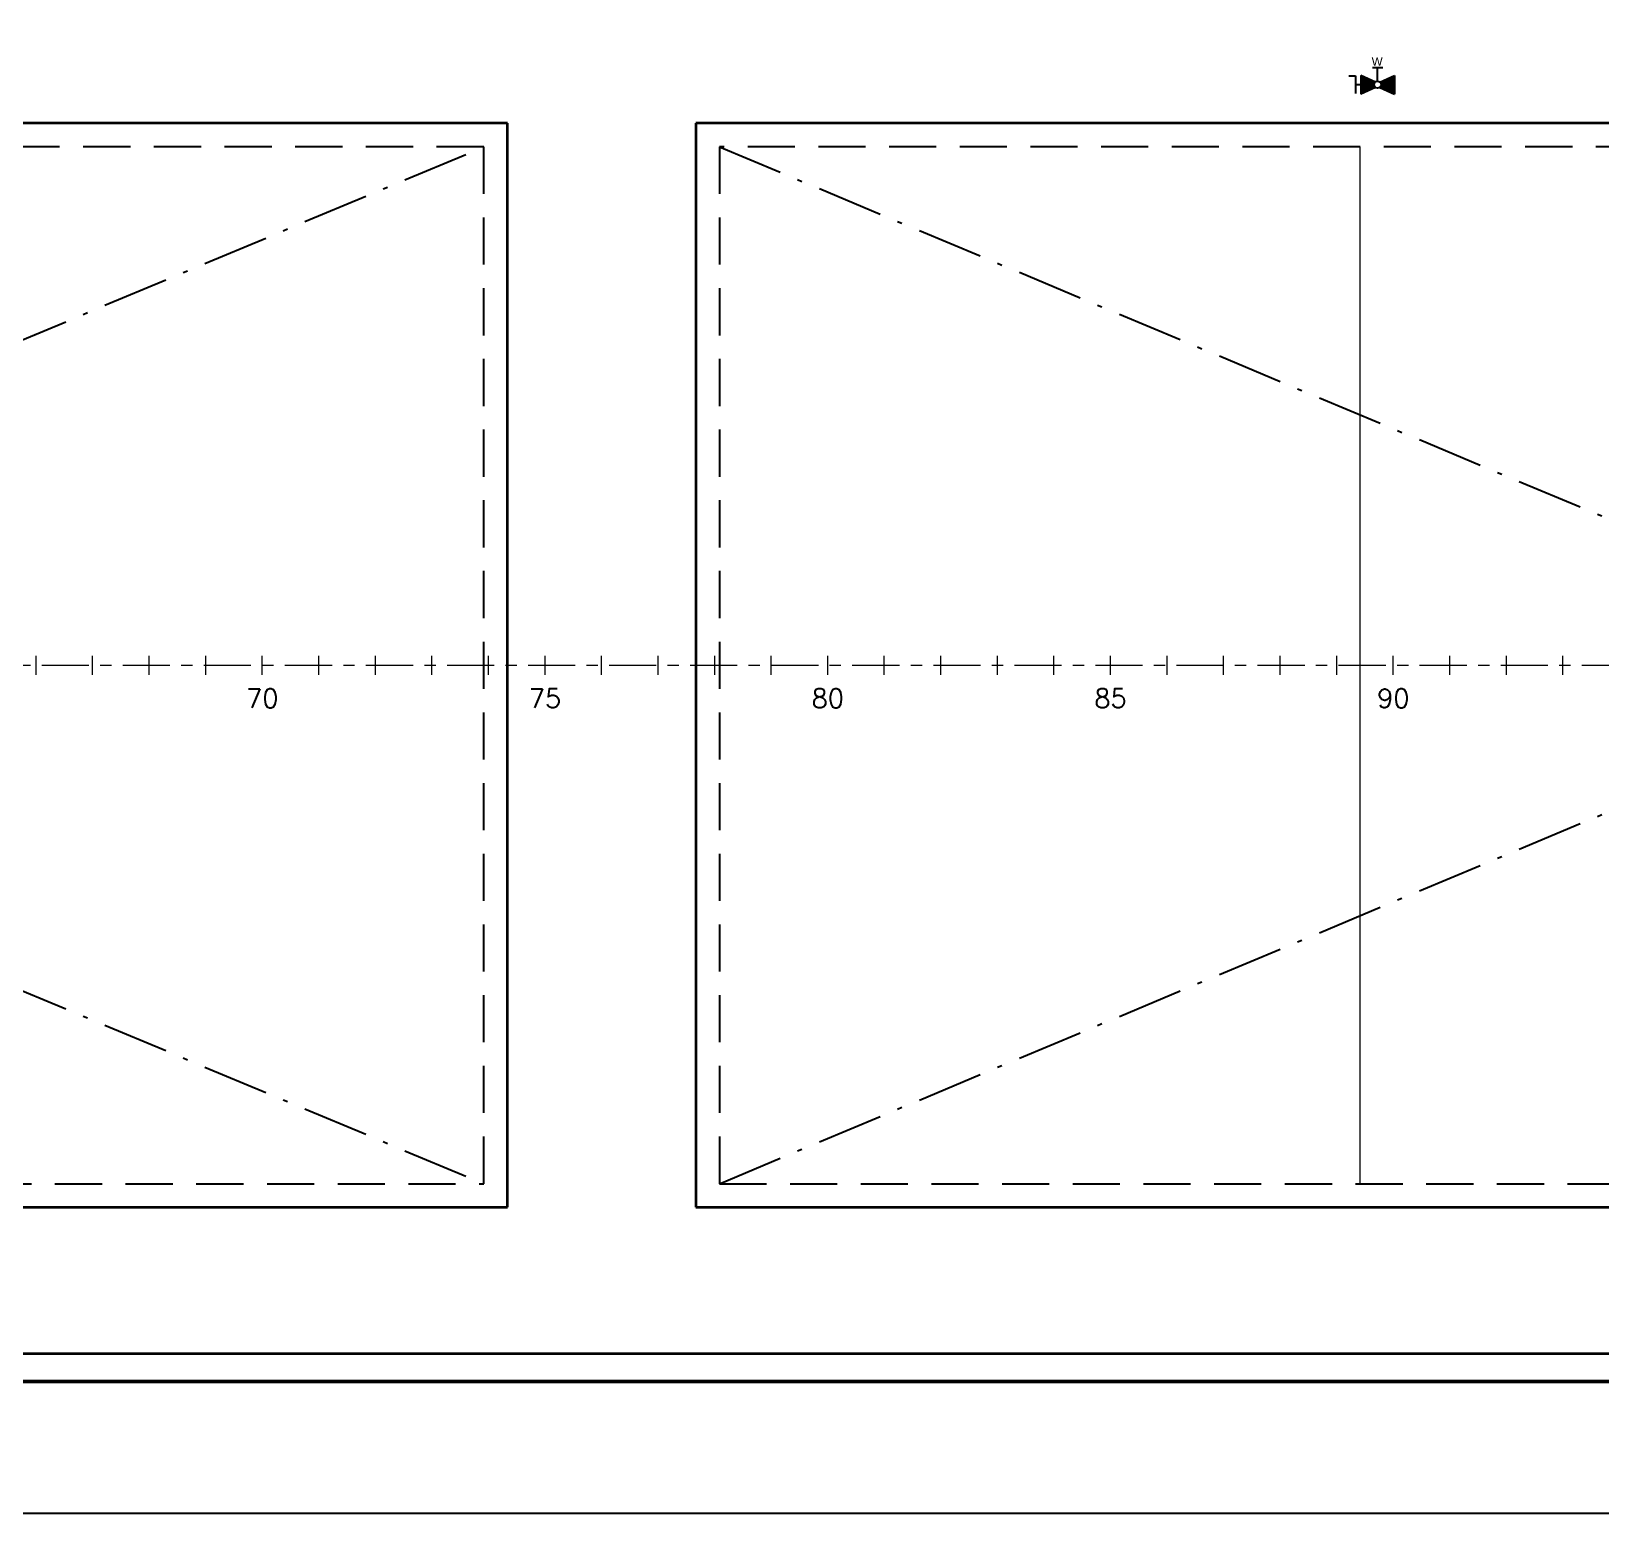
# Model space of a CAD drawing. Header units: millimetres. Extents: x -8500 to 134500, y -68500 to 34500.
# Drawn here: x 39550 to 56200, y -36000 to -20275 of the extents above; entities that cross this region are included whole.
import ezdxf
from ezdxf.enums import TextEntityAlignment as Align

# ---------------------------------------------------------------- set-up
doc = ezdxf.new("R2010")
doc.units = ezdxf.units.MM
for name, pattern in [('CENTER_S', [860, 500, -120, 120, -120]), ('DASHDOT_S', [1150, 700, -200, 50, -200]), ('DASHED_S', [750, 500, -250])]:
    doc.linetypes.add(name, pattern=pattern)
for name, color, linetype, lineweight in [('CENTER', 1, 'CENTER_S', 18), ('DASHDOT', 8, 'DASHDOT_S', 25), ('DASHED', 8, 'DASHED_S', 25), ('DETAIL', 9, 'Continuous', 13), ('FRAMES', 7, 'Continuous', 18), ('HULL', 7, 'Continuous', 50), ('STRUCT', 7, 'Continuous', 35), ('SYM-FF', 1, 'Continuous', 18)]:
    doc.layers.add(name, color=color, linetype=linetype, lineweight=lineweight)
for name, color, linetype in [('dotted', 140, 'Continuous'), ('FIRE LINE', 1, 'Continuous'), ('VENT', 210, 'Continuous')]:
    doc.layers.add(name, color=color, linetype=linetype)
doc.styles.add('ARIAL', font='arial.ttf')
doc.styles.add('ROMANS', font='romans.shx')
picture_1 = doc.add_image_def('image6.png', size_in_pixel=(4825, 900))

# ---------------------------------------------------------------- blocks, each defined once
blk = doc.blocks.new('hyd')
at = {"layer": 'FIRE LINE'}
for color, points in [(1, [(1942.494, -4114.805), (1942.122, -4114.633), (1942.122, -4115.111), (1942.494, -4114.939, -0.219445), (1942.463, -4114.872, -0.219445)]), (80, [(1942.608, -4114.805, -0.219445), (1942.639, -4114.872, -0.219445), (1942.608, -4114.939), (1942.981, -4115.111), (1942.981, -4114.633)])]:
    blk.add_hatch(color=color, dxfattribs=at).paths.add_polyline_path(points)
at = {"layer": 'dotted', "color": 6}
for p, q in [((1942.418, -4114.43), (1942.686, -4114.43)), ((1942.552, -4114.784), (1942.552, -4114.43)), ((1941.816, -4114.646), (1941.99, -4114.646)), ((1941.99, -4114.646), (1941.99, -4115.098)), ((1942.109, -4114.872), (1941.99, -4114.872)), ((1942.122, -4114.633), (1942.122, -4115.111)), ((1942.495, -4114.805), (1942.122, -4114.633)), ((1942.495, -4114.939), (1942.122, -4115.111)), ((1942.609, -4114.805), (1942.981, -4114.633)), ((1942.609, -4114.939), (1942.981, -4115.111)), ((1942.981, -4114.633), (1942.981, -4115.111))]:
    blk.add_line(p, q, dxfattribs=at)
blk.add_circle((1942.552, -4114.872), 0.088, dxfattribs=at)
at = {"layer": 'dotted', "color": 6, "style": 'ARIAL'}
blk.add_text('W', height=0.212, dxfattribs=at).set_placement((1942.4, -4114.388))
blk = doc.blocks.new('FPR-WATER FIRE HYDRANT')
at = {"layer": 'VENT', "color": 2, "xscale": 0.45989954711139, "yscale": 0.45989954711139}
blk.add_blockref('hyd', (-893.308, 1892.371), dxfattribs=at)

msp = doc.modelspace()

# ---------------------------------------------------------------- linework, layer by layer
at = {"layer": 'CENTER'}
msp.add_line((-4200, -27000), (88200, -27000), dxfattribs=at)
at = {"layer": 'DASHDOT'}
for p, q in [((18050, -32500), (44350, -21500)), ((18050, -21500), (44350, -32500)), ((46850, -32500), (73150, -21500)), ((46850, -21500), (73150, -32500))]:
    msp.add_line(p, q, dxfattribs=at)
at = {"layer": 'DASHED'}
for p, q in [((44350, -21500), (18050, -21500)), ((44350, -32500), (44350, -21500)), ((73150, -21500), (46850, -21500)), ((46850, -21500), (46850, -32500)), ((18050, -32500), (44350, -32500)), ((46850, -32500), (73150, -32500))]:
    msp.add_line(p, q, dxfattribs=at)
at = {"layer": 'DETAIL'}
msp.add_line((53650, -32500), (53650, -21500), dxfattribs=at)
at = {"layer": 'FRAMES'}
for p, q in [((39600, -27100), (39600, -26900)), ((40200, -27100), (40200, -26900)), ((40800, -27100), (40800, -26900)), ((41400, -27100), (41400, -26900)), ((42000, -27100), (42000, -26900)), ((42600, -27100), (42600, -26900)), ((43200, -27100), (43200, -26900)), ((43800, -27100), (43800, -26900)), ((44400, -27100), (44400, -26900)), ((45000, -27100), (45000, -26900)), ((45600, -27100), (45600, -26900)), ((46200, -27100), (46200, -26900)), ((46800, -27100), (46800, -26900)), ((47400, -27100), (47400, -26900)), ((48000, -27100), (48000, -26900)), ((48600, -27100), (48600, -26900)), ((49200, -27100), (49200, -26900)), ((49800, -27100), (49800, -26900)), ((50400, -27100), (50400, -26900)), ((51000, -27100), (51000, -26900)), ((51600, -27100), (51600, -26900)), ((52200, -27100), (52200, -26900)), ((52800, -27100), (52800, -26900)), ((53400, -27100), (53400, -26900)), ((54000, -27100), (54000, -26900)), ((54600, -27100), (54600, -26900)), ((55200, -27100), (55200, -26900)), ((55800, -27100), (55800, -26900))]:
    msp.add_line(p, q, dxfattribs=at)
at = {"layer": 'HULL'}
msp.add_line((14340, -34600), (70500, -34600), dxfattribs=at)
at = {"layer": 'STRUCT'}
for p, q in [((44600, -21250), (17800, -21250)), ((44600, -32750), (44600, -21250)), ((73400, -21250), (46600, -21250)), ((46600, -21250), (46600, -32750)), ((17800, -32750), (44600, -32750)), ((46600, -32750), (73400, -32750)), ((14340, -34300), (70500, -34300))]:
    msp.add_line(p, q, dxfattribs=at)

# ---------------------------------------------------------------- block references
at = {"layer": 'SYM-FF', "xscale": 906.54, "yscale": 906.54}
msp.add_blockref('FPR-WATER FIRE HYDRANT', (53770, -20790), dxfattribs=at)

# ---------------------------------------------------------------- texts
at = {"layer": 'FRAMES', "style": 'ROMANS'}
for s, p in [('70', (42000, -27350)), ('75', (45000, -27350)), ('80', (48000, -27350)), ('85', (51000, -27350)), ('90', (54000, -27350))]:
    msp.add_text(s, height=200, dxfattribs=at).set_placement(p, align=Align.MIDDLE_CENTER)

# ---------------------------------------------------------------- pictures from other files: only their frames are drawn
at = {"layer": '0-REFERENCE-IMAGE'}
image = msp.add_image(picture_1, insert=(-4500, -36000), size_in_units=(96500, 18000), dxfattribs=dict(at, fade=50))

doc.saveas('drawing.dxf')
